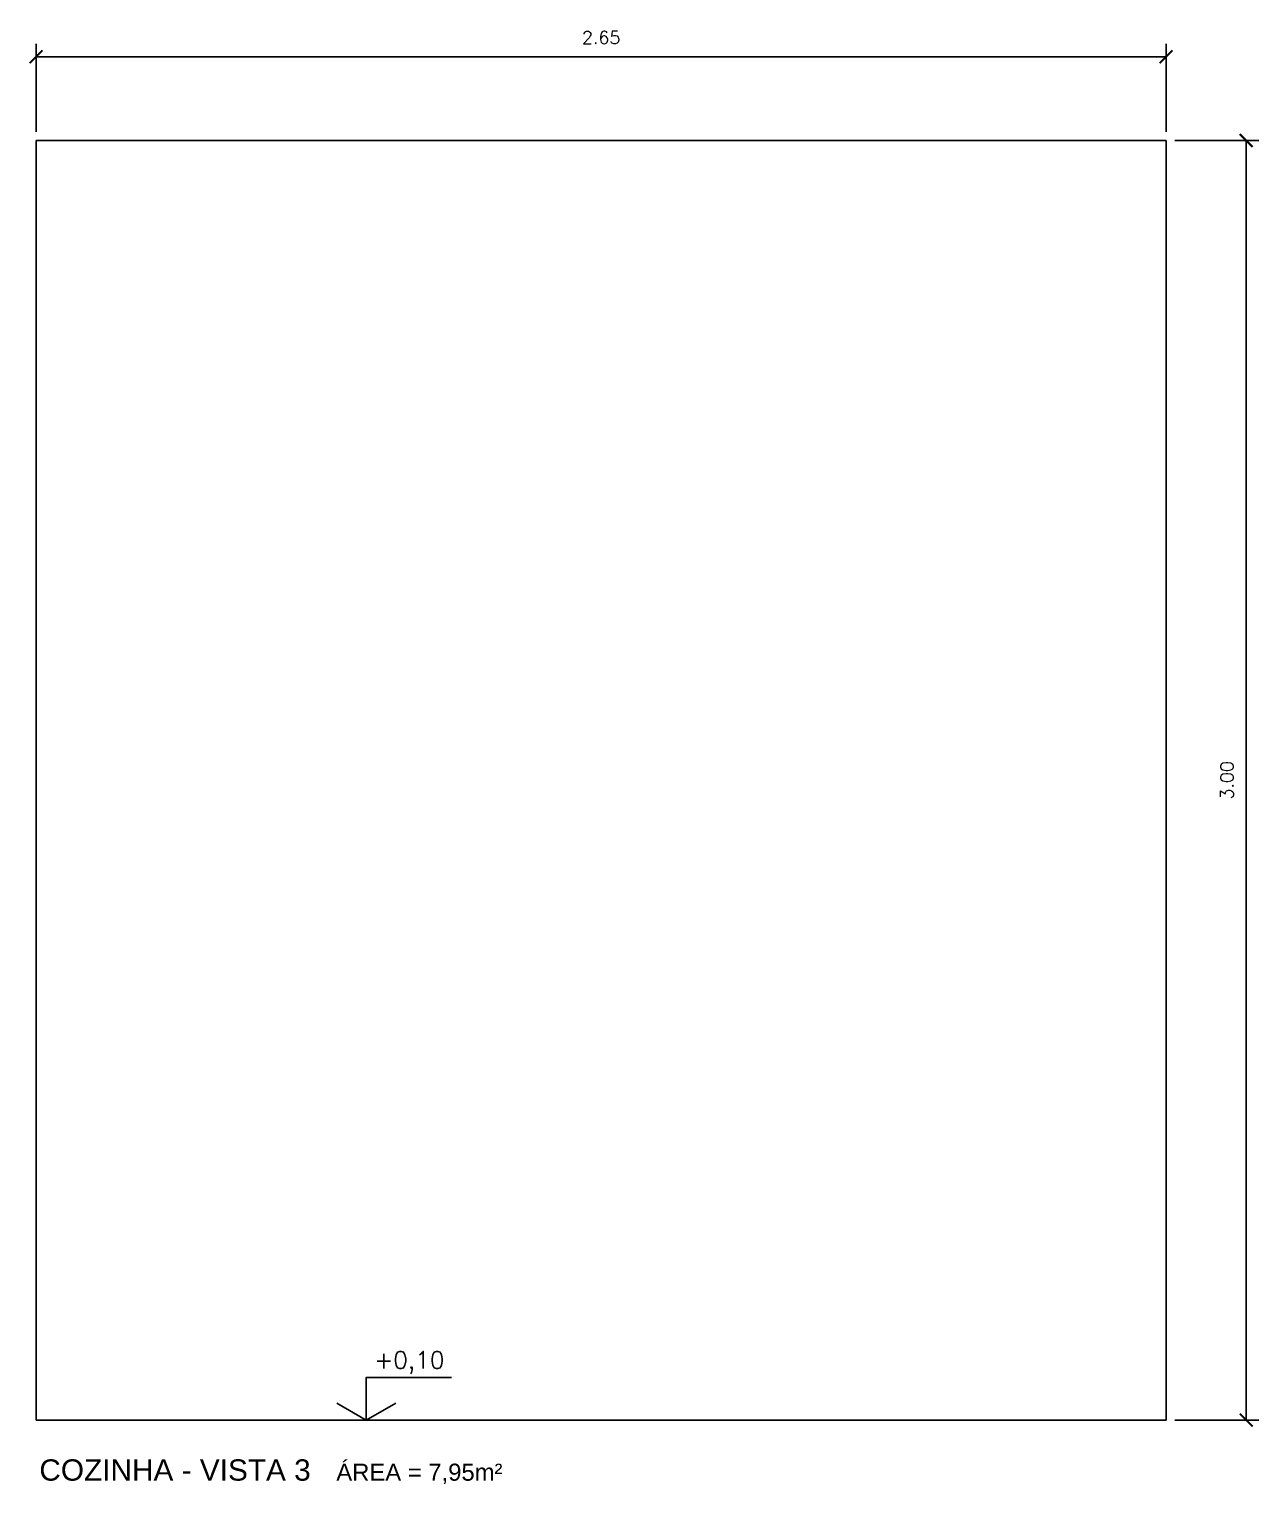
# Model space of a CAD drawing. Header units: millimetres. Extents: x 1 to 250, y 10 to 22.
# Drawn here: x 13.911 to 16.795, y 18.141 to 21.552 of the extents above; entities that cross this region are included whole.
import ezdxf

# ---------------------------------------------------------------- set-up
doc = ezdxf.new("R2010")
doc.units = ezdxf.units.MM
for name, color, linetype in [('COTAS', 1, 'Continuous'), ('NOTAS', 2, 'Continuous'), ('REVEST', 2, 'Continuous')]:
    doc.layers.add(name, color=color, linetype=linetype)
doc.styles.add('60-20', font='romans.shx', dxfattribs={"height": 0.03})
doc.styles.add('60-50', font='romans.shx', dxfattribs={"height": 0.075})
doc.styles.add('80-20', font='romans.shx', dxfattribs={"height": 0.04})
doc.styles.add('ARIAL', font='arial.ttf', dxfattribs={"height": 0.05})
doc.dimstyles.new('20', dxfattribs={"dimtxt": 0.1, "dimasz": 0.075, "dimexe": 0.075, "dimexo": 0.05, "dimgap": 0.075, "dimtad": 1, "dimzin": 4, "dimdsep": 46, "dimtxsty": '60-50', "dimblk1": 'ARCHTICK', "dimblk2": 'ARCHTICK', "dimsah": 1, "dimcen": 2.5, "dimclrt": 3, "dimadec": 0, "dimazin": 0, "dimtfac": 1, "dimtmove": 2, "dimatfit": 3, "dimldrblk": 'ARCHTICK', "dimfxl": 1, "dimarcsym": 0})

# ---------------------------------------------------------------- blocks, each defined once
blk = doc.blocks.new('_ARCHTICK')
at = {"color": 0, "linetype": 'ByBlock', "const_width": 0.15}
blk.add_lwpolyline([(-0.5, -0.5), (0.5, 0.5)], dxfattribs=at)
blk = doc.blocks.new('*D20')
at = {"color": 0, "linetype": 'ByBlock'}
for p, q in [((12.7963, 21.3109), (12.7963, 21.5173)), ((15.4463, 21.3109), (15.4463, 21.5173)), ((12.7963, 21.4873), (15.4463, 21.4873))]:
    blk.add_line(p, q, dxfattribs=at)
at = {"layer": 'DEFPOINTS', "color": 0, "linetype": 'ByBlock'}
for p in [(15.4463, 21.4873), (12.7963, 21.2909), (15.4463, 21.2909)]:
    blk.add_point(p, dxfattribs=at)
at = {"color": 0, "linetype": 'ByBlock', "xscale": 0.03, "yscale": 0.03, "zscale": 0.03, "rotation": 180}
blk.add_blockref('_ARCHTICK', (12.7963, 21.4873), dxfattribs=at)
at = {"color": 0, "linetype": 'ByBlock', "xscale": 0.03, "yscale": 0.03, "zscale": 0.03}
blk.add_blockref('_ARCHTICK', (15.4463, 21.4873), dxfattribs=at)
at = {"color": 3, "linetype": 'ByBlock', "insert": (14.1213, 21.5323), "char_height": 0.03, "attachment_point": 5, "style": '60-20'}
blk.add_mtext('2.65', dxfattribs=at)
blk = doc.blocks.new('*D21')
at = {"color": 0, "linetype": 'ByBlock'}
for p, q in [((15.4663, 21.2909), (15.6639, 21.2909)), ((15.6339, 21.2909), (15.6339, 18.2909)), ((15.4663, 18.2909), (15.6639, 18.2909))]:
    blk.add_line(p, q, dxfattribs=at)
at = {"layer": 'DEFPOINTS', "color": 0, "linetype": 'ByBlock'}
for p in [(15.4463, 21.2909), (15.4463, 18.2909), (15.6339, 18.2909)]:
    blk.add_point(p, dxfattribs=at)
at = {"color": 0, "linetype": 'ByBlock', "xscale": 0.03, "yscale": 0.03, "zscale": 0.03}
for p, rotation in [((15.6339, 21.2909), 90), ((15.6339, 18.2909), 270)]:
    blk.add_blockref('_ARCHTICK', p, dxfattribs=dict(at, rotation=rotation))
at = {"color": 3, "linetype": 'ByBlock', "insert": (15.5889, 19.7909), "char_height": 0.03, "attachment_point": 5, "rotation": 90, "style": '60-20'}
blk.add_mtext('3.00', dxfattribs=at)

msp = doc.modelspace()

# ---------------------------------------------------------------- linework, layer by layer
at = {"layer": 'NOTAS'}
msp.add_lwpolyline([(14.9015, 18.3909), (14.7015, 18.3909), (14.7015, 18.2909)], dxfattribs=at)
at = {"layer": 'NOTAS', "color": 3}
msp.add_lwpolyline([(14.6322, 18.3309), (14.7015, 18.2909), (14.7708, 18.3309)], dxfattribs=at)
at = {"layer": 'REVEST'}
for p, q in [((13.9272, 18.2909), (13.9272, 21.2909)), ((16.5772, 21.2909), (13.9272, 21.2909)), ((16.5772, 21.2909), (16.5772, 18.2909)), ((13.9272, 18.2909), (16.5772, 18.2909))]:
    msp.add_line(p, q, dxfattribs=at)

# ---------------------------------------------------------------- texts
at = {"layer": 'NOTAS', "color": 3, "style": '80-20'}
msp.add_text('+0,10', height=0.04, dxfattribs=at).set_placement((14.7201, 18.4117))
at = {"layer": 'NOTAS', "style": 'ARIAL'}
for s, height, p in [('COZINHA - VISTA 3', 0.05, (13.9347, 18.1488)), ('ÁREA = 7,95m²', 0.04, (14.6311, 18.1487))]:
    msp.add_text(s, height=height, dxfattribs=at).set_placement(p)

# ---------------------------------------------------------------- dimensions: what is measured, and where the dimension line sits
at = {"layer": 'COTAS'}
dim = msp.add_linear_dim(base=(16.5772, 21.4873), p1=(13.9272, 21.2909), p2=(16.5772, 21.2909), dimstyle='20', override={"dimtxt": 0.02, "dimasz": 0.03, "dimexe": 0.03, "dimexo": 0.02, "dimgap": 0.03, "dimtxsty": '60-20'}, dxfattribs=at)
dim.commit()
dim.dimension.update_dxf_attribs({"geometry": '*D20', "text_midpoint": (15.2522, 21.5323), "insert": (1.1309, 0)})
dim = msp.add_linear_dim(base=(16.7648, 18.2909), p1=(16.5772, 21.2909), p2=(16.5772, 18.2909), angle=90, dimstyle='20', override={"dimtxt": 0.02, "dimasz": 0.03, "dimexe": 0.03, "dimexo": 0.02, "dimgap": 0.03, "dimtxsty": '60-20'}, dxfattribs=at)
dim.commit()
dim.dimension.update_dxf_attribs({"geometry": '*D21', "text_midpoint": (16.7198, 19.7909), "insert": (1.1309, 0)})

doc.saveas('drawing.dxf')
